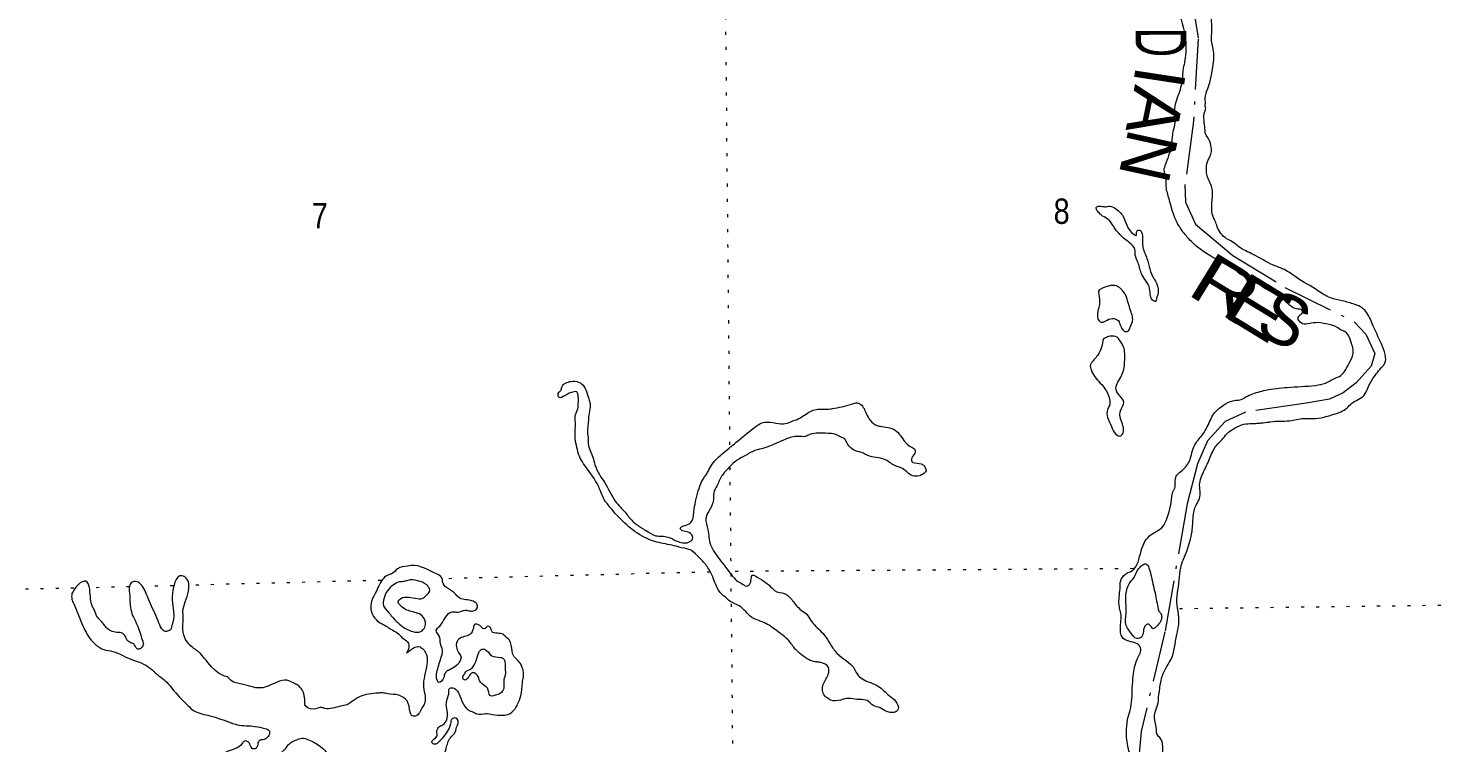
# Model space of a CAD drawing. Header units: feet. Extents: x -2 to 285336, y -549186 to -364975.
# Drawn here: x 222346 to 232087, y -448994 to -444054 of the extents above; entities that cross this region are included whole.
import ezdxf
from ezdxf.enums import TextEntityAlignment as Align

# ---------------------------------------------------------------- set-up
doc = ezdxf.new("R2010")
doc.units = ezdxf.units.FT
doc.header["$LTSCALE"] = 70
doc.linetypes.add('DOT_DASHED', pattern=[7.7, 5, -1.2, 0.3, -1.2])
doc.linetypes.add('DOTTED', pattern=[1.5, 0.3, -1.2])
for name, color, linetype, lineweight in [('39', 7, 'Continuous', 13), ('44', 7, 'DOT_DASHED', 13), ('7', 7, 'DOTTED', 13)]:
    doc.layers.add(name, color=color, linetype=linetype, lineweight=lineweight)

msp = doc.modelspace()

# ---------------------------------------------------------------- linework, layer by layer
at = {"layer": '39'}
for points in [[(230193.86, -443115.08), (230186.71, -443157.36), (230197.04, -443269.47), (230214.05, -443317.25), (230229.32, -443377.11), (230233.36, -443573.6), (230267.37, -443765.44), (230275.4, -443863.56), (230297.05, -443941.34), (230345.54, -444154.94), (230336.32, -444291.54), (230325.41, -444345.93), (230322.35, -444392.13), (230296.64, -444507.01), (230266.97, -444623.98), (230267.22, -444636.01), (230266.99, -444722.27), (230254.19, -444782.71), (230250.11, -444822.41), (230245.9, -444867.14), (230227.23, -444933.73), (230200.65, -445006.51), (230195.42, -445044.73), (230199.64, -445054.67)], [(230108.58, -449208.73), (230115.86, -449172.48), (230166.56, -449103.2), (230185.73, -449060.67), (230187.28, -449038.58), (230173.81, -448968.66), (230142.85, -448925.19), (230142.45, -448905.13), (230128.65, -448819.18), (230156.35, -448704.25), (230157.74, -448674.14), (230163.09, -448641.93), (230165.22, -448623.86), (230175.47, -448561.44), (230205.93, -448482.56), (230242.73, -448419.6), (230283.26, -448246.24), (230297.77, -448171.72), (230291.98, -448085.58), (230284.2, -447999.5), (230294.5, -447915.03), (230323.02, -447741.93), (230332.59, -447719.66), (230387.07, -447541.99), (230388.86, -447531.92), (230396.83, -447431.46), (230417.22, -447350.8), (230440.36, -447306.18), (230442.18, -447199.82), (230457.14, -447147.36), (230505.1, -447042.03), (230547.37, -446952.88), (230603.68, -446889.19), (230639.44, -446848.63), (230686.92, -446817.54), (230746.54, -446792.21), (230802.05, -446786.99), (230836.62, -446785.49), (230867.43, -446783.24), (230918.62, -446776.52), (230930.61, -446774.26), (231062.77, -446767.45), (231160.67, -446751.34), (231206.8, -446752.37), (231280.85, -446746.79), (231368.57, -446722.87), (231459.89, -446678.8), (231491.32, -446648.05), (231578.34, -446590.04), (231603.4, -446541.37), (231638.15, -446476.44), (231704.6, -446392.8), (231716.33, -446378.51), (231697.37, -446236.49), (231693.16, -446226.56), (231640.72, -446113.33), (231596.75, -446021.99), (231565.98, -445988.55), (231513.35, -445963.58), (231426.65, -445939.34), (231346.04, -445918.98), (231258.81, -445868.68), (231108.55, -445775.58), (231027.28, -445723.14), (230952.48, -445692.64), (230810.61, -445617.41), (230711.31, -445565.35), (230666.48, -445530.2), (230627.96, -445508.95), (230562.1, -445426.1), (230549.3, -445388.26), (230543.04, -445376.36), (230525.11, -445284.47), (230531.36, -445198.08), (230526.48, -445156.06), (230492.69, -445072.52), (230487.95, -445036.52), (230494.77, -444978.21), (230523.34, -444905.39), (230523.01, -444889.35), (230511.92, -444837.43), (230480.62, -444777.92), (230478.08, -444751.9), (230477.58, -444629.54), (230483.05, -444607.5), (230480.69, -444596.17), (230480.81, -444572.18), (230479.69, -444537.23), (230498.37, -444470.64), (230535.07, -444305.38), (230539.76, -444241.09), (230523.31, -444123.09), (230526.52, -444052.87), (230522.67, -443994.73), (230515.14, -443920.67), (230507.72, -443852.62), (230470.77, -443712.99)], [(229976.08, -448613.8), (229982.41, -448531.43), (230012.04, -448412.45), (230032.56, -448337.8), (230016.03, -448314.08), (229993.75, -448302.52), (229937.3, -448287.67), (229898.45, -448250.38), (229893.62, -448210.36), (229893.5, -448204.35), (229897.33, -448097.96), (229888.61, -448064.05), (229883.86, -448028.04), (229891.57, -447915.55), (229892.96, -447885.44), (229912.17, -447844.91), (229937.77, -447822.3), (229973.51, -447805.49), (230036.83, -447667.76), (230063.56, -447603), (230106.65, -447553.95), (230152.21, -447526.91), (230195.51, -447487.88), (230205.08, -447465.61), (230208.92, -447457.51), (230249.62, -447292.16), (230260.78, -447249.81), (230264.67, -447243.7), (230276.96, -447159.19), (230294.46, -447132.76), (230327.96, -447103.96), (230376.61, -447032.73), (230391.44, -446974.24), (230416.41, -446921.55), (230473.05, -446848.14), (230500.07, -446797.43), (230546.39, -446710.19), (230605.51, -446660.8), (230671.02, -446629.32), (230744.88, -446613.71), (230750.8, -446609.58), (230796.44, -446586.55), (230898.06, -446556.31), (231046.01, -446537.14), (231242.18, -446522.95), (231312.03, -446507.42), (231381.46, -446471.86), (231407.31, -446461.28), (231442.68, -446426.43), (231471.66, -446373.67), (231502.28, -446302.81), (231486.56, -446220.9), (231455.23, -446159.38), (231402.52, -446130.41), (231392.33, -446122.6), (231315.65, -446098.15), (231241.3, -446089.7), (231143.12, -446091.77), (231130.85, -446080), (231122.58, -446068.14), (231130.06, -446041.91), (231151.6, -446017.38), (231141.17, -445997.54), (231119.09, -445996), (231100.98, -445992.38), (231007.24, -445918.14), (230891.62, -445852.39), (230838.48, -445819.54), (230778.13, -445792.61), (230739.43, -445763.34), (230731.33, -445759.5), (230696.7, -445732.15), (230673.56, -445714.72), (230637.8, -445695.29), (230518.17, -445629.62), (230381.74, -445526.2), (230328.31, -445463.15), (230278.58, -445383.97), (230227.15, -445222.58), (230209.35, -445136.7), (230208.24, -445082.56), (230199.64, -445054.67)], [(229858.84, -445445.01), (229924.37, -445511.83), (229954.92, -445535.24), (229994.02, -445584.56), (229996.81, -445622.62), (230015.95, -445676.38), (230041.65, -445756.07), (230095.76, -445853.2), (230127.64, -445940.78), (230139.7, -445942.54), (230141.54, -445934.48), (230154.54, -445884.05), (230151.71, -445844), (230128.55, -445790.33), (230124.42, -445784.4), (230077.5, -445646.99), (230047.67, -445561.37), (230046.19, -445489.18), (230025.32, -445449.51), (230007.45, -445457.91), (230002.02, -445486.11), (229987.87, -445480.39), (229913.14, -445355.61), (229853.79, -445296.69), (229811.42, -445283.55), (229795.47, -445287.9), (229759.32, -445284.65), (229727.43, -445293.35), (229731.84, -445313.31), (229754.43, -445338.91), (229760.56, -445344.79), (229803.22, -445371.98), (229844.27, -445419.25), (229858.84, -445445.01)], [(229873.14, -445838.55), (229864.83, -445834.03), (229846.54, -445831.62), (229818.74, -445835.01), (229755.12, -445860.43), (229743.34, -445872.71), (229743.75, -445892.76), (229749.16, -445960.85), (229738.16, -446011.22), (229734.65, -446035.37), (229753.68, -446083.11), (229769.79, -446086.77), (229789.67, -446078.33), (229839.43, -446061.23), (229879.84, -446076.42), (229888.18, -446092.29), (229892.44, -446104.24), (229911.21, -446139.94), (229929.5, -446151.59), (229949.41, -446145.15), (229962.86, -446116.79), (229976.27, -446086.42), (229964.6, -446006.43), (229931.89, -445900.82)], [(229931.89, -445900.82), (229879.03, -445841.75), (229873.72, -445838.86)], [(229776.14, -446200.97), (229740.3, -446310.05), (229693.4, -446369.22), (229685.8, -446389.44), (229690.22, -446409.41), (229696.64, -446429.33), (229764.62, -446518.15), (229814.4, -446599.33), (229817.69, -446661.45), (229804.28, -446691.82), (229805.39, -446745.96), (229832.72, -446807.56), (229859.84, -446859.13), (229896.2, -446872.4), (229913.73, -446847.96), (229915.58, -446839.9), (229891.47, -446740.12), (229894.65, -446699.94), (229917.46, -446639.28), (229878.19, -446581.93), (229863.59, -446554.17), (229895.88, -446467.23), (229920.49, -446396.5), (229923.51, -446348.3), (229915.65, -446258.2), (229888.61, -446210.63), (229872.17, -446190.92), (229819.9, -446184), (229790.05, -446194.67), (229774.83, -446202.98)], [(227201.47, -447826.16), (227254.71, -447881.19), (227291.23, -447902.48), (227303.42, -447910.24), (227331.27, -447899.63), (227352, -447835), (227384.35, -447848.36), (227488.19, -447926.38), (227504.55, -447942.09), (227573.14, -447962.7), (227628.27, -448011.68), (227687.73, -448076.61), (227726.43, -448105.88), (227755.38, -448149.39), (227827.12, -448226.1), (227907.67, -448340.73), (227918.02, -448356.55), (228059.09, -448489.96), (228067.46, -448507.83), (228146.94, -448570.33), (228185.33, -448585.57), (228219.77, -448602.89), (228295.27, -448667.49), (228340.18, -448706.65), (228357.37, -448762.44), (228343.67, -448778.79), (228311.73, -448785.48), (228279.51, -448778.13), (228234.89, -448753.01), (228184.42, -448736.03), (228153.79, -448708.6), (228107.41, -448695.53), (228101.39, -448695.66), (227989.02, -448690.02), (227959.14, -448698.68), (227893, -448700.08), (227868.63, -448684.55), (227850.27, -448668.89), (227840.64, -448590.87), (227875.27, -448519.94), (227876.32, -448473.77), (227821.48, -448438.84), (227797.35, -448435.34), (227751.02, -448424.28), (227655.35, -448354.1), (227649.22, -448348.21), (227601.86, -448287.04), (227538.62, -448234.21), (227455.23, -448175.81), (227404.64, -448152.81), (227348, -448127.94), (227260.15, -448047.56), (227197.37, -448016.8), (227156.55, -447981.57), (227142.27, -447969.83), (227069.21, -447828.96), (227025.69, -447759.69), (226970.35, -447700.68), (226913.34, -447657.76), (226844.83, -447641.16), (226838.78, -447639.28), (226719.98, -447613.72), (226604.9, -447574.04), (226482.85, -447488.38), (226376.3, -447376.3), (226347.58, -447340.98), (226333.11, -447323.06), (226295.27, -447237.61), (226210.31, -447103.01), (226150.01, -446997.98), (226134.71, -446936.12), (226125.49, -446878.14), (226127.19, -446765.78), (226126.49, -446731.7), (226136.05, -446709.43), (226148.1, -446612.9), (226147.98, -446606.88), (226141.35, -446576.93), (226137.18, -446569), (226119.1, -446567.37), (226053.51, -446594.84), (226013.64, -446605.72), (226012.93, -446571.64), (226026.71, -446559.3), (226034.24, -446535.07), (226097.58, -446495.62), (226149.79, -446500.53), (226170.09, -446512.14), (226220.37, -446617.38), (226229.03, -446649.29), (226217.15, -446753.85), (226217.28, -446759.86), (226211.12, -446850.26), (226215.96, -446890.27), (226216.7, -446926.36), (226248.7, -447019.95), (226261.79, -447071.83)], [(226261.79, -447071.83), (226293.25, -447139.36), (226328.42, -447192.77), (226403.28, -447323.58), (226438.5, -447365.79), (226464.84, -447392.47), (226491.59, -447426.01), (226544.85, -447481.03), (226609.87, -447523.79), (226615.97, -447527.67), (226682.84, -447562.35), (226727, -447565.43), (226767.24, -447572.6), (226827.94, -447599.39), (226910.3, -447607.68), (226937.86, -447583.03), (226937.53, -447566.98), (226900.8, -447535.67), (226856.39, -447520.57), (226852.18, -447510.63), (226861.98, -447500.39), (226909.75, -447483.32), (226935.26, -447456.71), (226944.41, -447414.39), (226946.08, -447398.31), (226977.18, -447253.23), (227001.87, -447186.51), (227040.71, -447125.51), (227065.81, -447078.84), (227142.31, -446996.99), (227238.89, -446916.71), (227365.07, -446813.74), (227416.55, -446782.56), (227494.7, -446780.9), (227565.04, -446789.44), (227616.85, -446774.3), (227672.55, -446753.07), (227751.71, -446703.24), (227791.54, -446690.36), (227891.69, -446686.23), (227903.67, -446683.97), (228035.34, -446653.1), (228065.23, -446644.44), (228091.41, -446649.9), (228134.77, -446711.16), (228184.39, -446784.33), (228210.76, -446799.81), (228244.99, -446807.12), (228347.93, -446841.04), (228413.79, -446923.89), (228452.43, -446951.15), (228474.85, -446968.73), (228469.46, -446998.93), (228451.96, -447025.38), (228452.45, -447049.44), (228460.59, -447055.28), (228516.95, -447066.12), (228537.27, -447079.73), (228545.62, -447095.61), (228551.87, -447107.51), (228536.33, -447131.9), (228502.6, -447148.67), (228458.48, -447147.59), (228377.17, -447093.15), (228338.81, -447079.93), (228269.77, -447037.27), (228221.39, -447024.25), (228161.03, -447013.49), (228096.29, -446984.78), (228088.24, -446982.94), (228041.74, -446963.87), (228002.72, -446918.56), (227989.49, -446895.38), (227959.81, -446879.36), (227921.33, -446860.11), (227873.11, -446855.12), (227746.99, -446863.81), (227717.18, -446876.48), (227667.05, -446875.54), (227581.25, -446895.41), (227430.16, -446956.78), (227368.37, -446974.14), (227298.93, -447009.72), (227227.67, -447053.34), (227182.48, -447098.43), (227176.6, -447104.58), (227143.31, -447143.4), (227106.69, -447214.37), (227083.72, -447267.01), (227082.57, -447309.17), (227056.01, -447381.94), (227029.19, -447442.68), (227042.82, -447520.62), (227061, -447624.54), (227092.25, -447682.05), (227176.76, -447794.59), (227201.47, -447826.16)], [(225209.81, -447874.44), (225209.64, -447866.41), (225152.55, -447819.48), (225095.86, -447792.61), (225019.18, -447768.15), (224967.17, -447773.27), (224899.37, -447790.76), (224857.98, -447825.74), (224838.07, -447832.17), (224775.23, -447895.7), (224752.22, -447946.33), (224719.55, -448015.22), (224714.7, -448071.48), (224721.21, -448095.42), (224750.25, -448142.94), (224829.48, -448193.41), (224837.61, -448199.26), (224912.78, -448247.81), (224935.32, -448271.4), (224967.92, -448296.79), (224974.92, -448344.78), (224961.47, -448373.14)], [(229988.48, -447851.32), (229953.31, -447896.19), (229934.47, -447954.76), (229933.04, -448101.62), (229937.37, -448193.4), (229960.07, -448225.01), (230009.19, -448274.11), (230039.05, -448263.45), (230052.29, -448225.06), (230071.38, -448178.52), (230089.33, -448174.13), (230120.05, -448205.57), (230137.88, -448195.16), (230178.64, -448130.11), (230174.06, -448102.13), (230159.66, -448084.38), (230155.36, -448070.43), (230133.02, -447958.57), (230104.37, -447832.81), (230091.36, -447784.95), (230068.74, -447757.35), (230042.89, -447767.92), (230019.35, -447792.5), (229988.48, -447851.32)], [(224961.47, -448373.14), (225012.83, -448335.95), (225046.77, -448329.21), (225073.14, -448344.7), (225102.4, -448402.25), (225101.43, -448452.41), (225078.55, -448607.35), (225090.27, -448689.34), (225084.92, -448721.55), (225069.46, -448749.95), (225022.57, -448809.12), (225008.54, -448809.42), (224990.22, -448795.77), (224985.92, -448781.82), (224964.28, -448704.05), (224911.39, -448667.06), (224905.34, -448665.18), (224832.3, -448655.65), (224794.76, -448649.48), (224768.71, -448650.03), (224698.69, -448657.54), (224636.95, -448676.9), (224579.55, -448712.22), (224549.75, -448730.79), (224503.98, -448741.9), (224396.02, -448756.23), (224375.86, -448750.64), (224315.95, -448761.94), (224259.18, -448731.05), (224258.4, -448692.96), (224256.23, -448684.98), (224251.65, -448657), (224202.19, -448591.86), (224186, -448584.17), (224133.4, -448561.22), (224067.52, -448574.65), (223954.09, -448615.18), (223813.17, -448586.07), (223742.46, -448559.49), (223728.1, -448543.75), (223697.76, -448530.36), (223575.26, -448422.63), (223536.24, -448377.32), (223477.13, -448330.44), (223446.42, -448299), (223421.3, -448247.38), (223415.77, -448173.28), (223417.27, -448149.18), (223417.62, -448068.94), (223438.3, -448002.31), (223456.77, -447925.69), (223453.9, -447883.63), (223441.38, -447859.82), (223416.96, -447842.29), (223394.88, -447840.76), (223369.33, -447865.37), (223354.08, -447903.8), (223342.16, -448006.36), (223349.82, -448086.43), (223352.57, -448122.47), (223339.83, -448184.92), (223322.45, -448217.39), (223316.48, -448219.52), (223302.57, -448225.84), (223284.42, -448220.2), (223265.97, -448200.53), (223242.81, -448146.87), (223184.03, -448017.73), (223146.1, -447928.27), (223113.22, -447888.86), (223078.94, -447879.55), (223053.18, -447894.14), (223046.57, -447962.48), (223049.73, -448018.58), (223074.01, -448126.38), (223078.18, -448134.31), (223137.54, -448291.51), (223142.04, -448315.49), (223134.36, -448331.7), (223120.58, -448344.03), (223100.54, -448344.45), (223075.8, -448310.88), (223049.5, -448299.41), (223029.09, -448281.79), (223014.44, -448252.01), (222981.97, -448232.64), (222957.89, -448231.15), (222885, -448196.59), (222866.47, -448172.91), (222819.19, -448115.74), (222798.12, -448066.05), (222791.85, -448054.14), (222771.31, -447932.22), (222744.1, -447876.64), (222706.28, -447889.48), (222686.57, -447905.94), (222647.64, -447962.93)], [(224808.67, -448059.46), (224818.94, -448071.28), (224868.27, -448130.4), (224962.1, -448208.65), (225004.54, -448225.8), (225058.64, -448224.65), (225088.09, -448193.94), (225091.39, -448159.77), (225068.44, -448116.13), (224983.58, -448083.83), (224912.5, -448039.2), (224902.02, -448017.36), (224909.8, -448005.16), (225021.84, -447994.77), (225069.97, -447995.75), (225097.61, -447975.1), (225121, -447942.51), (225120.88, -447936.49), (225100.14, -447902.84), (225037.4, -447874.08), (224969.18, -447871.52), (224937.29, -447880.22), (224913.25, -447880.72), (224871.58, -447901.68), (224828.32, -447942.71), (224803.47, -448001.41), (224800, -448027.56), (224808.67, -448059.46), (224810.72, -448061.43)], [(225507.32, -448790.81), (225554.44, -448798.43), (225623.87, -448804.38), (225661.82, -448797.56), (225711.12, -448758.4), (225728.54, -448727.94), (225751.39, -448669.3), (225761.6, -448580.82), (225767.88, -448496.44), (225757.25, -448466.58), (225744.68, -448440.77), (225705.74, -448399.47), (225690.93, -448361.68), (225671.29, -448283.86), (225636.56, -448252.51), (225630.43, -448246.62), (225551.83, -448226.22), (225537.14, -448194.45), (225524.99, -448188.68), (225497.32, -448207.32), (225454.57, -448176.13), (225426.65, -448182.75), (225423.01, -448200.88), (225397.86, -448245.53), (225322.34, -448277.23), (225308.73, -448297.57), (225320.23, -448369.54), (225336.84, -448397.27), (225337.12, -448411.3), (225294.2, -448468.38), (225250.62, -448493.37), (225242.67, -448497.55), (225226.98, -448513.94), (225217.54, -448542.22), (225184.18, -448577.02), (225171.82, -448561.24), (225170.71, -448507.11), (225198.75, -448408.23), (225209.77, -448359.85), (225192.38, -448294.03), (225191.88, -448269.96), (225166.73, -448216.35), (225190.19, -448187.76), (225262.44, -448093.96), (225276.38, -448089.66), (225288.41, -448089.4), (225314.49, -448090.85), (225368.36, -448077.67), (225398.53, -448083.05), (225428.55, -448080.4), (225450.18, -448059.89), (225451.93, -448047.82), (225435.41, -448024.1), (225405.06, -448010.7), (225320.41, -447988.43), (225297.87, -447964.83), (225209.89, -447878.45), (225209.77, -447872.43)], [(222647.64, -447962.93), (222648.43, -448001.03), (222661.12, -448032.85), (222718.06, -448170.05), (222782.58, -448285.02), (222805.12, -448308.61), (222868.11, -448349.39), (222930.52, -448362.11), (223068.05, -448421.37), (223074.1, -448423.24), (223203.79, -448490.7), (223220.15, -448506.39), (223305.79, -448576.79), (223338.68, -448616.21), (223449.41, -448736.21), (223494.27, -448773.37), (223601.21, -448807.2), (223748.57, -448856.22), (223790.93, -448869.36), (223913.46, -448880.81), (223981.92, -448895.4), (224010.26, -448908.84), (224012.8, -448934.86), (223993.29, -448961.35), (223959.48, -448974.11), (223953.47, -448974.24), (223937.69, -448986.6), (223928.37, -449020.9), (223914.63, -449035.24), (223894.56, -449033.65), (223877.86, -449001.91), (223859.45, -448984.25), (223841.38, -448982.63), (223823.72, -449001.05), (223720.59, -449055.4), (223665.27, -449094.69), (223610.78, -449174.07), (223519.49, -449316.42), (223492.06, -449347.09), (223455.37, -449512.35), (223455.49, -449518.36), (223462.27, -449603.69)], [(225363.36, -448517.06), (225349.91, -448545.43), (225358.21, -448559.29), (225384.06, -448548.71), (225395.67, -448528.41), (225415.33, -448509.94), (225458.08, -448541.12), (225464.54, -448563.05), (225507.48, -448604.26), (225519.75, -448616.04), (225538.86, -448667.78), (225590.84, -448660.66), (225616.6, -448646.08), (225632.09, -448619.67), (225632.86, -448559.48), (225643.93, -448513.11), (225643.81, -448507.09), (225640.32, -448434.96), (225631.85, -448413.08), (225609.6, -448403.52), (225549.24, -448392.76), (225500.2, -448347.66), (225480.17, -448348.09), (225456.78, -448380.69), (225435.98, -448441.3), (225402.77, -448484.13), (225367.17, -448506.95), (225363.36, -448517.06)], [(223462.27, -449603.69), (223453.38, -449639.3), (223436.91, -449687.24), (223429.36, -449709.46), (223400.33, -449760.23), (223405.33, -449808.27), (223422.31, -449854.04), (223488.91, -449972.97), (223518.08, -450026.51), (223515.27, -450084.74), (223516.13, -450126.85), (223524.35, -450136.69), (223546.31, -450132.22), (223573.29, -450079.5), (223610.7, -450046.6), (223623.78, -450000.2), (223604.75, -449952.46), (223604.54, -449942.43), (223598.08, -449920.51), (223606.16, -449826.06), (223593.15, -449778.2), (223596.17, -449730), (223618.64, -449653.3), (223625.54, -449598.99), (223694.81, -449555.4), (223704.45, -449537.14), (223707.39, -449484.93), (223720.22, -449426.49), (223770.5, -449337.16), (223790.04, -449312.68), (223809.17, -449268.14), (223825.04, -449259.78), (223851.33, -449271.25), (223857.39, -449273.14), (223895.46, -449272.32), (223926.89, -449241.57), (223941.08, -449213.22), (223944.08, -449195.18), (223944.08, -449180.16), (223949.21, -449156.86), (223982.86, -449136.08), (224001.06, -449143.72), (224030.99, -449137.06), (224062.52, -449110.32), (224113.29, -449045.06), (224119.23, -449040.92), (224138.72, -449014.43), (224202.02, -448972.96), (224237.88, -448962.18), (224284.22, -448973.22), (224365.36, -449019.64), (224461.97, -449135.94), (224538.68, -449258.68), (224575.64, -449302.02), (224638.46, -449334.78), (224664.43, -449330.22), (224754.15, -449306.25), (224791.69, -449279.37), (224870.97, -449235.57), (224888.67, -449219.15), (224900.16, -449192.83), (224903.96, -449182.72), (224924.76, -449122.1), (224946.73, -449117.63), (224967.34, -449145.27), (224981.78, -449165.02), (225010.2, -449182.47), (225068.35, -449183.24), (225116.28, -449174.2), (225173.89, -449148.91), (225209.14, -449108.05), (225237.46, -449023.19), (225270.09, -448952.3), (225291.67, -448929.78), (225306.83, -448887.34), (225310.63, -448877.23), (225318.16, -448852.99), (225307.59, -448827.14), (225277.5, -448825.78), (225264.26, -448864.17), (225241.29, -448916.81), (225176.73, -448994.4), (225156.89, -449004.85), (225136.57, -448991.24), (225171.73, -448946.37), (225171.31, -448926.31), (225182.56, -448887.96), (225212.24, -448869.28), (225244.62, -448786.35), (225235.4, -448728.39), (225253.5, -448633.72), (225253.34, -448625.7), (225273.12, -448613.25), (225289.23, -448616.91), (225338.9, -448692.08), (225374.85, -448757.84), (225392.65, -448771.18)], [(229530.59, -453371), (229517.15, -453204.81), (229506.43, -453170.93), (229497.47, -453124.99), (229449.53, -453035.74), (229408.26, -452978.45), (229381.68, -452952.94), (229292.76, -452820.43), (229234.8, -452731.41), (229195.98, -452696.13), (229177.1, -452679.3), (229147.07, -452657.04), (229028.67, -452553.25), (228959.19, -452512.48), (228947.16, -452504.97), (228921.16, -452491.35), (228805.38, -452417.58), (228616.23, -452285.2), (228447.28, -452160.41), (228277.33, -451987.5), (228207.68, -451914.76), (228184.47, -451880.53), (228164.04, -451839.46), (228142.39, -451797.88), (228070.07, -451656.92), (228041.96, -451557.23), (228022.25, -451475.41), (228014.01, -451367.27), (227993.71, -451257.38), (227983.63, -451157.3), (227986.93, -451123.14), (227989.1, -451081.02), (228016.47, -451000.15), (228070.64, -450904.73), (228201.56, -450739.48), (228345.44, -450620.09), (228379.3, -450609.35), (228552.92, -450571.57), (228596.97, -450568.63), (228738.66, -450537.54), (228802.78, -450536.19), (228873.45, -450560.76), (228914.11, -450578.32), (228953.18, -450599.36), (229063.58, -450642.98), (229102.26, -450672.25), (229110.36, -450676.09), (229162.91, -450697.04), (229243.4, -450711.38), (229416.54, -450747.82), (229502.87, -450754.02), (229531.54, -450783.5), (229548.31, -450809.75), (229595.14, -450854.36), (229708.55, -450910.12), (229781.47, -450946.69), (229810.1, -450974.16), (229854.63, -450995.29), (229882.85, -451002.71), (229955.02, -451003.18), (230020.7, -450979.73), (230036.6, -450973.38), (230218.29, -450937.43), (230294.46, -450937.82), (230396.25, -450915.61), (230537.12, -450844.42), (230601.84, -450774.86), (230646.15, -450687.67), (230718.99, -450525.66), (230737.56, -450453.06), (230733.98, -450376.91), (230729.36, -450346.92), (230736.46, -450204.36), (230710, -450162.03), (230651.09, -450049.72), (230646.95, -450043.78), (230552.23, -449921.43), (230496.32, -449834.36), (230455.29, -449789.09), (230375.91, -449730.6), (230308.34, -449661.83), (230234.64, -449587.16), (230183.14, -449520.06), (230111.87, -449446.68), (230078.8, -449410.61), (230072.3, -449394.04), (230034.96, -449332.65), (229988.36, -449211.28), (229964.95, -449145.58), (229966.38, -449117.47), (229946.5, -449027.63), (229944.25, -449015.65), (229935.85, -448899.48), (229948.14, -448814.98), (229961.22, -448768.56), (229976.08, -448613.8)], [(225392.65, -448771.18), (225418.9, -448780.65), (225447.24, -448794.09), (225507.32, -448790.81)]]:
    msp.add_spline(points, degree=3, dxfattribs=at)
at = {"layer": '44'}
msp.add_lwpolyline([(230374.04, -443774.03), (230431.74, -444127.7), (230397.36, -444716.01), (230339.66, -445134.63), (230343.37, -445257.26), (230411.79, -445408.9), (230671.46, -445625.43), (231030.43, -445845.5), (231510.11, -446083.68), (231589.45, -446170.3), (231652.45, -446303.88), (231625.52, -446390.44), (231522.61, -446505.98), (231432.56, -446574.49), (231338.79, -446617.8), (231176.49, -446646.67), (230758.02, -446708.07), (230617.47, -446772.97), (230494.84, -446906.5), (230426.32, -447065.29), (230354.08, -447343.22), (230200.9, -448227.33), (230036.7, -448916.66), (230022.37, -449068.19)], dxfattribs=at)
at = {"layer": '7'}
for p, q in [((227156.64, -443133.54), (227193.4, -446961.82)), ((227194.61, -447087.56), (227230.29, -450806.36)), ((224785.01, -447871.48), (223456.25, -447905.26)), ((227058.46, -447813.7), (225209.55, -447860.69)), ((222662.84, -447925.41), (221872.59, -447943.92)), ((223047.65, -447916.4), (222777.21, -447922.73)), ((223348.03, -447908.01), (223146.69, -447913.13))]:
    msp.add_line(p, q, dxfattribs=at)
for points in [[(229982.25, -447790.37), (227189.11, -447810.38), (227187.82, -447810.41)], [(250121, -447996.27), (248788.69, -447993.95), (243373.96, -448001.54), (238056.87, -448013.09), (232737.71, -448036.52), (230290.4, -448068.5)]]:
    msp.add_lwpolyline(points, dxfattribs=at)

# ---------------------------------------------------------------- texts
at = {"layer": '44'}
for s, rotation, width, p in [('D', 270.199, 0.6, (229998.55, -444152.2)), ('A', 258.381, 1.05, (229962.39, -444598.67)), ('R', 328.489, 1.3, (230530.06, -446000.8)), ('E', 328.489, 1.35, (230753.19, -446134.59))]:
    msp.add_text(s, height=350, rotation=rotation, dxfattribs=dict(at, width=width)).set_placement(p, align=Align.CENTER)
for s, rotation, p in [('I', 261.275, (229992, -444368.17)), ('N', 257.614, (229917.15, -444901.17)), ('S', 333.594, (230952.18, -446225.16))]:
    msp.add_text(s, height=350, rotation=rotation, dxfattribs=at).set_placement(p, align=Align.CENTER)
at = {"layer": '7', "width": 0.85}
for s, p in [('8', (229432.28, -445406.81)), ('7', (224305.81, -445437.53))]:
    msp.add_text(s, height=175.5, dxfattribs=at).set_placement(p)

doc.saveas('drawing.dxf')
